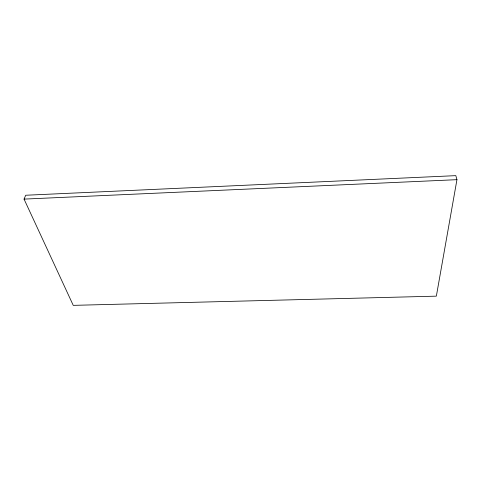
<?xml version="1.0" encoding="UTF-8"?>
<svg xmlns="http://www.w3.org/2000/svg" width="481" height="481" viewBox="0 0 481 481"><rect width="100%" height="100%" fill="white"/><g stroke="black" fill="none" stroke-linecap="round" stroke-linejoin="round"><path stroke-width="0.72" d="M456.95 179.672L436.351 296.152L73.244 305.357L24.05 199.11L25.721 195.25L455.82 175.643L456.95 179.672L24.05 199.11"/></g></svg>
